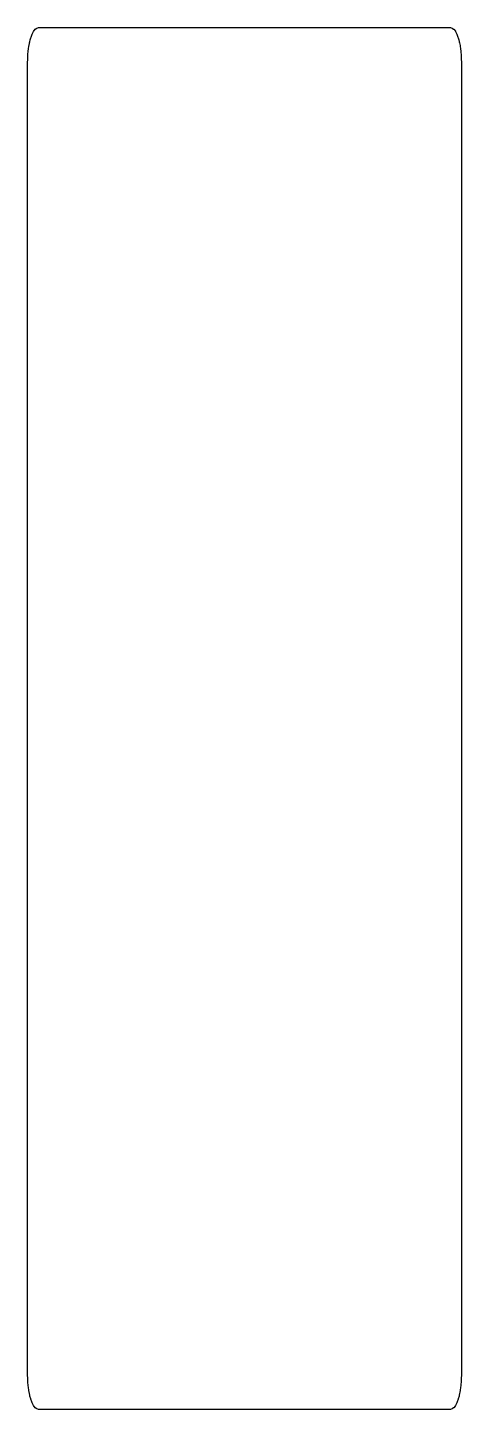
# Model space of a CAD drawing. Extents: x -161 to 149, y 746 to 1733.
import ezdxf

# ---------------------------------------------------------------- set-up
doc = ezdxf.new("R2010")
doc.units = 0

msp = doc.modelspace()

# ---------------------------------------------------------------- linework, layer by layer
at = {"layer": 'Layer 1', "color": 10}
msp.add_lwpolyline([(145.804993, 1728.288025), (146.543533, 1726.280029), (146.729996, 1725.77301), (147.143509, 1724.231995), (147.455994, 1723.067505), (147.520004, 1722.828979), (147.644043, 1722.184021), (148.037888, 1720.135986), (148.154999, 1719.526978), (148.342468, 1718.088013), (148.609268, 1716.039978), (148.621002, 1715.950012), (148.691452, 1715.015991), (148.768692, 1713.992004), (148.845932, 1712.968018), (148.904999, 1712.184998), (148.910934, 1711.94397), (148.936127, 1710.919983), (148.961334, 1709.895996), (148.986542, 1708.872009), (149, 1708.325012), (149, 1707.848022), (149, 1705.799988), (149, 1701.703979), (149, 1693.512024), (149, 1677.127991), (149, 1660.744019), (149, 1644.359985), (149, 1627.976013), (149, 1611.59198), (149, 1595.208008), (149, 1578.823975), (149, 1562.440002), (149, 1546.05603), (149, 1529.671997), (149, 1513.288025), (149, 1496.903992), (149, 1480.519989), (149, 1464.135986), (149, 1447.752014), (149, 1431.368011), (149, 1414.984009), (149, 1398.600006), (149, 1382.216003), (149, 1365.832001), (149, 1349.447998), (149, 1333.063995), (149, 1316.679993), (149, 1300.29599), (149, 1283.911987), (149, 1267.528015), (149, 1251.144012), (149, 1234.759995), (149, 1218.376007), (149, 1201.992004), (149, 1185.608002), (149, 1169.223999), (149, 1152.839996), (149, 1136.455994), (149, 1120.072006), (149, 1103.688004), (149, 1087.304001), (149, 1070.919998), (149, 1054.536003), (149, 1038.152), (149, 1021.768002), (149, 1005.384001), (149, 989), (149, 972.615999), (149, 956.231998), (149, 939.848), (149, 923.463997), (149, 907.080002), (149, 890.695999), (149, 874.311996), (149, 857.927994), (149, 841.544006), (149, 825.160004), (149, 808.776001), (149, 792.391998), (149, 776.007996), (149, 771.912003), (149, 770.675003), (148.980042, 769.863998), (148.954834, 768.839996), (148.929642, 767.815994), (148.904999, 766.815002), (148.903259, 766.792007), (148.826019, 765.768005), (148.671539, 763.720001), (148.621002, 763.050003), (148.441483, 761.671997), (148.174667, 759.623993), (148.154999, 759.473007), (147.520004, 756.171005), (147.455994, 755.932495), (147.347458, 755.528), (146.797897, 753.479996), (146.729996, 753.227005), (146.06955, 751.432007), (145.804993, 750.712997), (144.768005, 748.688995), (143.742065, 747.335999), (143.645004, 747.207993), (143.360001, 746.990219), (142.462006, 746.304001), (141.25, 746), (139.264008, 746), (131.072006, 746), (122.879997, 746), (114.688004, 746), (106.496002, 746), (98.304001, 746), (90.112, 746), (81.919998, 746), (73.727997, 746), (65.536003, 746), (57.344002, 746), (49.152, 746), (40.959999, 746), (32.768002, 746), (24.576, 746), (16.384001, 746), (8.192, 746), (0, 746), (-8.192, 746), (-16.384001, 746), (-24.576, 746), (-32.768002, 746), (-40.959999, 746), (-49.152, 746), (-57.344002, 746), (-65.536003, 746), (-73.727997, 746), (-81.919998, 746), (-90.112, 746), (-98.304001, 746), (-106.496002, 746), (-114.688004, 746), (-122.879997, 746), (-131.072006, 746), (-139.264008, 746), (-147.455994, 746), (-151.552002, 746), (-153.25, 746), (-154.462006, 746.304001), (-155.645004, 747.207993), (-155.647995, 747.21196), (-156.768005, 748.688995), (-157.804993, 750.712997), (-158.06955, 751.432007), (-158.729996, 753.227005), (-158.797897, 753.479996), (-159.347458, 755.528), (-159.520004, 756.171005), (-159.744003, 757.3358), (-160.154999, 759.473007), (-160.174667, 759.623993), (-160.441483, 761.671997), (-160.621002, 763.050003), (-160.671539, 763.720001), (-160.748779, 764.744003), (-160.826019, 765.768005), (-160.903259, 766.792007), (-160.904999, 766.815002), (-160.929642, 767.815994), (-160.954834, 768.839996), (-160.980042, 769.863998), (-161, 770.675003), (-161, 771.912003), (-161, 776.007996), (-161, 784.199997), (-161, 792.391998), (-161, 800.584), (-161, 808.776001), (-161, 816.968002), (-161, 825.160004), (-161, 833.352005), (-161, 841.544006), (-161, 849.735992), (-161, 857.927994), (-161, 866.120003), (-161, 874.311996), (-161, 882.503998), (-161, 890.695999), (-161, 898.888), (-161, 907.080002), (-161, 915.272003), (-161, 923.463997), (-161, 931.655998), (-161, 939.848), (-161, 948.040001), (-161, 956.231998), (-161, 964.424), (-161, 972.615999), (-161, 980.808), (-161, 989), (-161, 997.192), (-161, 1005.384001), (-161, 1013.576), (-161, 1021.768002), (-161, 1029.959999), (-161, 1038.152), (-161, 1046.344002), (-161, 1054.536003), (-161, 1062.727997), (-161, 1070.919998), (-161, 1079.112), (-161, 1087.304001), (-161, 1095.496002), (-161, 1103.688004), (-161, 1111.879997), (-161, 1120.072006), (-161, 1128.264008), (-161, 1136.455994), (-161, 1144.647995), (-161, 1152.839996), (-161, 1161.031998), (-161, 1169.223999), (-161, 1177.416), (-161, 1185.608002), (-161, 1193.800003), (-161, 1201.992004), (-161, 1210.184006), (-161, 1218.376007), (-161, 1226.567993), (-161, 1234.759995), (-161, 1242.951996), (-161, 1251.144012), (-161, 1259.335999), (-161, 1267.528015), (-161, 1275.720001), (-161, 1283.911987), (-161, 1292.104004), (-161, 1300.29599), (-161, 1308.488007), (-161, 1316.679993), (-161, 1324.872009), (-161, 1333.063995), (-161, 1341.256012), (-161, 1349.447998), (-161, 1357.640015), (-161, 1365.832001), (-161, 1374.023987), (-161, 1382.216003), (-161, 1390.40799), (-161, 1398.600006), (-161, 1406.791992), (-161, 1414.984009), (-161, 1423.175995), (-161, 1431.368011), (-161, 1439.559998), (-161, 1447.752014), (-161, 1455.944), (-161, 1464.135986), (-161, 1472.328003), (-161, 1480.519989), (-161, 1488.712006), (-161, 1496.903992), (-161, 1505.096008), (-161, 1513.288025), (-161, 1521.47998), (-161, 1529.671997), (-161, 1537.864014), (-161, 1546.05603), (-161, 1554.247986), (-161, 1562.440002), (-161, 1570.632019), (-161, 1578.823975), (-161, 1587.015991), (-161, 1595.208008), (-161, 1603.400024), (-161, 1611.59198), (-161, 1619.783997), (-161, 1627.976013), (-161, 1636.16803), (-161, 1644.359985), (-161, 1652.552002), (-161, 1660.744019), (-161, 1668.935974), (-161, 1677.127991), (-161, 1685.320007), (-161, 1693.512024), (-161, 1701.703979), (-161, 1705.799988), (-161, 1708.325012), (-160.961334, 1709.895996), (-160.936127, 1710.919983), (-160.910934, 1711.94397), (-160.904999, 1712.184998), (-160.768692, 1713.992004), (-160.621002, 1715.950012), (-160.609268, 1716.039978), (-160.342468, 1718.088013), (-160.154999, 1719.526978), (-159.744003, 1721.664185), (-159.644043, 1722.184021), (-159.520004, 1722.828979), (-159.143509, 1724.231995), (-158.729996, 1725.77301), (-158.543533, 1726.280029), (-157.804993, 1728.288025), (-156.768005, 1730.310974), (-155.647995, 1731.788025), (-155.645004, 1731.791992), (-154.462006, 1732.695984), (-153.25, 1733), (-151.552002, 1733), (-147.455994, 1733), (-131.072006, 1733), (-114.688004, 1733), (-98.304001, 1733), (-81.919998, 1733), (-65.536003, 1733), (-49.152, 1733), (-32.768002, 1733), (-16.384001, 1733), (0, 1733), (16.384001, 1733), (32.768002, 1733), (49.152, 1733), (65.536003, 1733), (81.919998, 1733), (98.304001, 1733), (114.688004, 1733), (131.072006, 1733), (139.264008, 1733), (141.25, 1733), (142.462006, 1732.695984), (143.360001, 1732.009766), (143.645004, 1731.791992), (144.718719, 1730.375977), (144.768005, 1730.310974), (145.7845, 1728.328003), (145.804993, 1728.288025), (145.804993, 1728.288025)], dxfattribs=at)

doc.saveas('drawing.dxf')
